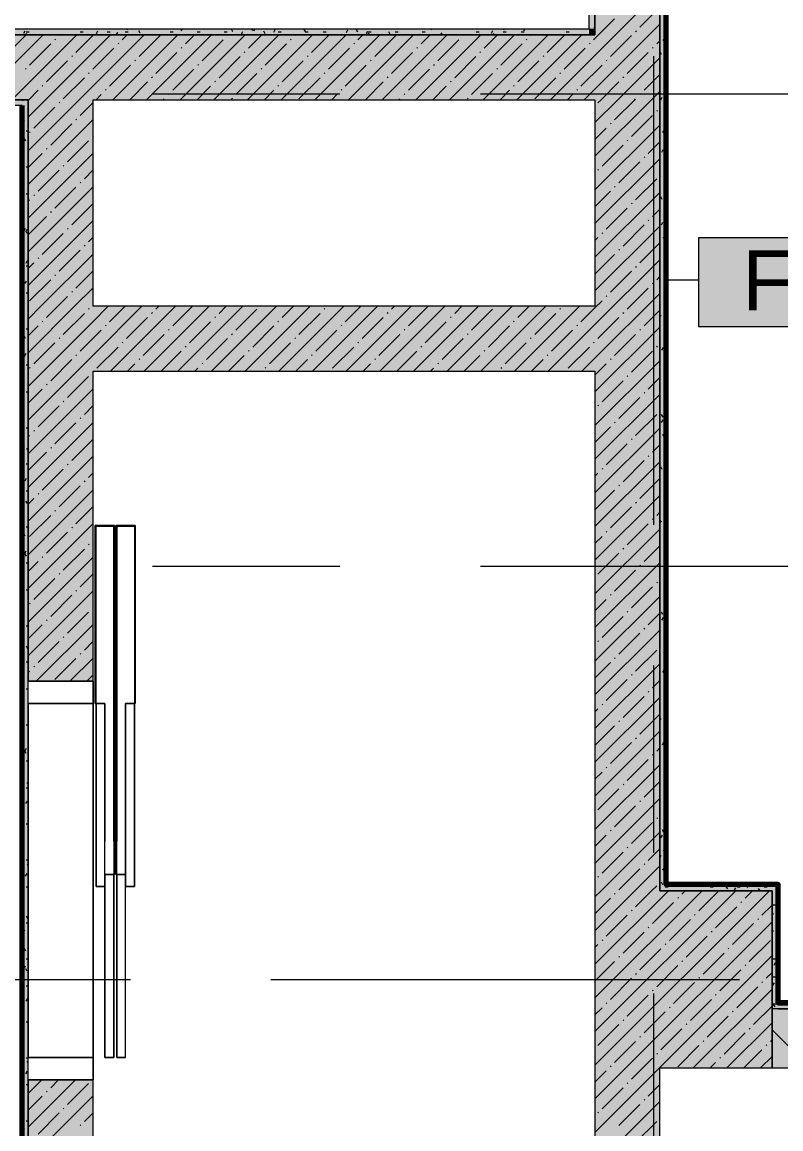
# Model space of a CAD drawing. Header units: millimetres. Extents: x -3817 to 677485, y -22715 to 103890.
# Drawn here: x 367503 to 370073, y 13413 to 17162 of the extents above; entities that cross this region are included whole.
import ezdxf

# ---------------------------------------------------------------- set-up
doc = ezdxf.new("R2010")
doc.units = ezdxf.units.MM
doc.layers.add('PDF _Геометрия', color=7, linetype='Continuous', true_color=0x1d1d1d)
doc.layers.add('PDF _Сплошная заливка', color=7, linetype='Continuous', true_color=0xffffff)
doc.layers.add('PDF _Текст', color=7, linetype='Continuous')
doc.styles.add('PDF GOST-Common', font='arial.ttf')

msp = doc.modelspace()

# ---------------------------------------------------------------- hatches: boundary and pattern name
at = {"layer": 'PDF _Сплошная заливка', "transparency": 33554559}
for points in [[(369442.9, 17119), (369662.9, 17119), (369662.9, 18619), (369442.9, 18619), (369442.9, 18124.3)], [(369662.9, 14219), (369682.9, 14219), (369682.9, 18599), (369662.9, 18599), (369662.9, 14386.7)], [(368510.6, 17119), (369422.9, 17119), (369421.1, 17139), (366062.9, 17139), (366062.9, 17119), (367742.9, 17119)], [(369442.9, 16899), (369662.9, 16899), (369662.9, 17119), (366042.9, 17119), (366042.9, 16899), (368510.6, 16899)], [(370062.9, 14219), (370062.9, 14239), (369682.9, 14239), (369682.9, 14219), (370042.9, 14219)]]:
    msp.add_hatch(color=256, dxfattribs=at).paths.add_polyline_path(points)
h = msp.add_hatch(color=256, dxfattribs=at)
h.paths.add_polyline_path([(369442.9, 12149), (369662.9, 12149), (369662.9, 13619), (369442.9, 13619), (369442.9, 12349)], flags=0)
h.paths.add_polyline_path([(369662.9, 14219), (369662.9, 16899), (369442.9, 16899), (369442.9, 14219)], flags=0)
h = msp.add_hatch(color=256, dxfattribs=at)
h.paths.add_polyline_path([(367522.9, 12369), (367742.9, 12369), (367742.9, 13579), (367522.9, 13579), (367522.9, 12389)], flags=0)
h.paths.add_polyline_path([(367522.9, 14929), (367742.9, 14929), (367742.9, 16199), (367522.9, 16199)], flags=0)
h = msp.add_hatch(color=256, dxfattribs=at)
h.paths.add_polyline_path([(374102.9, 13819), (375442.9, 13819), (375442.9, 13839), (374102.9, 13839)], flags=0)
h.paths.add_polyline_path([(371511.3, 13819), (372462.9, 13819), (372462.9, 13839), (370062.9, 13839), (370062.9, 13819)], flags=0)
h = msp.add_hatch(color=256, dxfattribs=at)
h.paths.add_polyline_path([(375442.9, 13619), (375442.9, 13819), (374102.9, 13819), (374102.9, 13619), (374743.6, 13619)], flags=0)
h.paths.add_polyline_path([(378992.9, 13619), (378992.9, 13819), (376042.9, 13819), (376042.9, 13619), (377512.8, 13619)], flags=0)
h.paths.add_polyline_path([(371511.3, 13619), (372462.9, 13619), (372462.9, 13819), (370042.9, 13819), (370042.9, 13619)], flags=0)

# ---------------------------------------------------------------- linework, layer by layer
at = {"layer": 'PDF _Геометрия', "color": 9, "lineweight": 9, "true_color": 0xc0c0c0}
for points in [[(366042.9, 17119), (366042.9, 17139), (366062.9, 17139), (369422.9, 17139), (369422.9, 20739.4), (369422.9, 25299), (368992.9, 25299), (368992.9, 25319), (368992.9, 25299)], [(369442.9, 24619), (369442.9, 19219), (369662.9, 19219), (369682.9, 19219), (370042.9, 19219), (370042.9, 18619), (369662.9, 18619), (369442.9, 18619), (369442.9, 17119), (369422.9, 17119), (366062.9, 17119), (366042.9, 17119), (366062.9, 17119), (369422.9, 17119), (369442.9, 17119), (369442.9, 17139), (369442.9, 25299)], [(369662.9, 14219), (369662.9, 16899), (369662.9, 17119), (369662.9, 14219), (369682.9, 14219), (370042.9, 14219), (370042.9, 13819), (370042.9, 13619), (371843.6, 13619), (371843.6, 13039), (369662.9, 13039), (369662.9, 13619)], [(367502.9, 16879), (367502.9, 12389)], [(369442.9, 13619), (369442.9, 13279), (367742.9, 13279), (367742.9, 13579), (367522.9, 13579), (367522.9, 12389), (367522.9, 16199), (367522.9, 14929), (367742.9, 14929), (367742.9, 15979), (369442.9, 15979), (369442.9, 14219)], [(370062.9, 14219), (370062.9, 14239)], [(372462.9, 13599), (372462.9, 13619), (372462.9, 13819), (372462.9, 13839), (370062.9, 13839)]]:
    msp.add_lwpolyline(points, dxfattribs=at)
at = {"layer": 'PDF _Геометрия', "color": 231, "lineweight": 70, "true_color": 0xff80c0}
for points in [[(370062.9, 13839), (372462.9, 13839), (372462.9, 13840), (370063.9, 13840), (370063.9, 14240), (370062.9, 14240), (369683.9, 14240), (369683.9, 18598), (370063.9, 18598), (370063.9, 18599), (370063.9, 19240), (370062.9, 19240), (369683.9, 19240), (369683.9, 24599)], [(367502.9, 12389), (367502.9, 16879)], [(370062.9, 14239), (370062.9, 14219)]]:
    msp.add_lwpolyline(points, dxfattribs=at)
at = {"layer": 'PDF _Геометрия', "color": 7, "lineweight": 9}
for points in [[(369662.9, 18599), (369662.9, 17119), (369662.9, 18599), (369662.9, 18619)], [(370062.9, 14239), (369709.9, 14239), (369682.9, 14239), (369682.9, 14240), (369682.9, 14252), (369682.9, 18599)], [(366042.9, 16879), (366042.9, 15519), (366042.9, 16879), (366042.9, 16899), (367522.9, 16899), (366042.9, 16899)], [(369683.4, 16288.9), (369794.3, 16288.9)], [(369442.9, 14219), (369442.9, 13619)], [(369662.9, 13619), (370042.9, 13619), (370042.9, 14219), (369662.9, 14219)], [(370062.9, 13840), (370062.9, 14219)], [(370062.9, 13819), (372462.9, 13819), (370062.9, 13819), (370042.9, 13819)]]:
    msp.add_lwpolyline(points, dxfattribs=at)
at = {"layer": 'PDF _Геометрия', "color": 231, "lineweight": 9, "true_color": 0xff80c0}
for points in [[(369683.9, 18599), (369682.9, 18599), (369682.9, 14252), (369682.9, 14240)], [(367502.9, 16879), (367501.9, 16879), (366062.9, 16879), (366062.9, 16878), (366062.9, 15499)], [(369682.9, 14239), (369709.9, 14239), (370062.9, 14239)], [(370062.9, 14219), (370062.9, 13840), (370062.9, 13839)]]:
    msp.add_lwpolyline(points, dxfattribs=at)
at = {"layer": 'PDF _Геометрия', "lineweight": 9}
for points in [[(369292.6, 16899), (369512.6, 17119), (369662.9, 17269.3)], [(369595.2, 17144.6), (369662.9, 17212.3)], [(369438.3, 17101.8), (369455.5, 17119), (369509.6, 17173.1)], [(369406.6, 16899), (369626.6, 17119), (369662.9, 17155.3)], [(367353.7, 16899), (367573.7, 17119)], [(367467.8, 16899), (367687.8, 17119)], [(367471, 17073.3), (367516.7, 17119)], [(367522.9, 16840.1), (367581.8, 16899), (367801.8, 17119)], [(367522.9, 16726), (367695.9, 16899), (367915.9, 17119)], [(367613.6, 17101.8), (367615.9, 17104.2)], [(367627.8, 17116.1), (367630.8, 17119)], [(367684.8, 17059), (367744.8, 17119)], [(367809.9, 16899), (368029.9, 17119)], [(367841.7, 17101.8), (367858.8, 17119)], [(367898.7, 17044.8), (367970, 17116.1)], [(367924, 16899), (368144, 17119)], [(368038, 16899), (368258, 17119)], [(368055.5, 17087.6), (368086.9, 17119)], [(368112.5, 17030.5), (368183.8, 17101.8)], [(368152.1, 16899), (368372.1, 17119)], [(368198.1, 17116.1), (368200.4, 17118.4)], [(368266.1, 16899), (368486.1, 17119)], [(368269.3, 17073.3), (368315, 17119)], [(368380.2, 16899), (368600.2, 17119)], [(368411.9, 17101.8), (368414.3, 17104.2)], [(368426.2, 17116.1), (368429.1, 17119)], [(368483.2, 17059), (368543.1, 17119)], [(368494.2, 16899), (368714.2, 17119)], [(368608.3, 16899), (368828.3, 17119)], [(368640, 17101.8), (368657.2, 17119)], [(368697, 17044.8), (368768.3, 17116.1)], [(368722.3, 16899), (368942.3, 17119)], [(368836.4, 16899), (369056.4, 17119)], [(368853.8, 17087.6), (368885.3, 17119)], [(368910.9, 17030.5), (368982.1, 17101.8)], [(368950.4, 16899), (369170.4, 17119)], [(368996.4, 17116.1), (368998.8, 17118.4)], [(369064.5, 16899), (369284.5, 17119)], [(369067.7, 17073.3), (369113.4, 17119)], [(369178.5, 16899), (369398.5, 17119)], [(369210.2, 17101.8), (369212.6, 17104.2)], [(369224.5, 17116.1), (369227.4, 17119)], [(369281.5, 17059), (369341.5, 17119)], [(369495.4, 17044.8), (369566.7, 17116.1)], [(369580.9, 17130.3), (369583.3, 17132.7)], [(369652.2, 17087.6), (369662.9, 17098.3)], [(367528, 17016.3), (367599.3, 17087.6)], [(367741.9, 17002), (367813.1, 17073.3)], [(367827.4, 17087.6), (367829.8, 17089.9)], [(367955.7, 16987.8), (368027, 17059)], [(368041.2, 17073.3), (368043.6, 17075.7)], [(368255.1, 17059), (368257.5, 17061.4)], [(368326.4, 17016.3), (368397.6, 17087.6)], [(368540.2, 17002), (368611.5, 17073.3)], [(368625.7, 17087.6), (368628.1, 17089.9)], [(368754.1, 16987.8), (368825.3, 17059)], [(368839.6, 17073.3), (368842, 17075.7)], [(369053.4, 17059), (369055.8, 17061.4)], [(369124.7, 17016.3), (369196, 17087.6)], [(369338.6, 17002), (369409.8, 17073.3)], [(369424.1, 17087.6), (369426.5, 17089.9)], [(369552.4, 16987.8), (369623.7, 17059)], [(369637.9, 17073.3), (369640.3, 17075.7)], [(367585, 16959.2), (367656.3, 17030.5)], [(367670.6, 17044.8), (367673, 17047.2)], [(367884.4, 17030.5), (367886.8, 17032.9)], [(368169.5, 16973.5), (368240.8, 17044.8)], [(368383.4, 16959.2), (368454.7, 17030.5)], [(368468.9, 17044.8), (368471.3, 17047.2)], [(368682.8, 17030.5), (368685.1, 17032.9)], [(368967.9, 16973.5), (369039.2, 17044.8)], [(369181.7, 16959.2), (369253, 17030.5)], [(369267.3, 17044.8), (369269.6, 17047.2)], [(369442.9, 16821.2), (369520.7, 16899), (369662.9, 17041.2)], [(369481.1, 17030.5), (369483.5, 17032.9)], [(367513.8, 17002), (367516.1, 17004.4)], [(367727.6, 16987.8), (367730, 16990.1)], [(367798.9, 16945), (367870.2, 17016.3)], [(368012.7, 16930.7), (368084, 17002)], [(368098.3, 17016.3), (368100.6, 17018.6)], [(368226.6, 16916.5), (368297.9, 16987.8)], [(368312.1, 17002), (368314.5, 17004.4)], [(368526, 16987.8), (368528.3, 16990.1)], [(368597.2, 16945), (368668.5, 17016.3)], [(368811.1, 16930.7), (368882.4, 17002)], [(368896.6, 17016.3), (368899, 17018.6)], [(369024.9, 16916.5), (369096.2, 16987.8)], [(369110.5, 17002), (369112.8, 17004.4)], [(369324.3, 16987.8), (369326.7, 16990.1)], [(369395.6, 16945), (369466.9, 17016.3)], [(369609.4, 16930.7), (369662.9, 16984.2)], [(367570.8, 16945), (367573.2, 16947.4)], [(367642.1, 16902.2), (367713.4, 16973.5)], [(367866.9, 16899), (367927.2, 16959.2)], [(367941.4, 16973.5), (367943.8, 16975.9)], [(368155.3, 16959.2), (368157.7, 16961.6)], [(368369.1, 16945), (368371.5, 16947.4)], [(368440.4, 16902.2), (368511.7, 16973.5)], [(368665.3, 16899), (368725.5, 16959.2)], [(368739.8, 16973.5), (368742.2, 16975.9)], [(368953.6, 16959.2), (368956, 16961.6)], [(369167.5, 16945), (369169.8, 16947.4)], [(369238.8, 16902.2), (369310, 16973.5)], [(369452.6, 16888), (369463.6, 16899), (369523.9, 16959.2)], [(369538.1, 16973.5), (369540.5, 16975.9)], [(367522.9, 16897.1), (367524.8, 16899), (367556.5, 16930.7)], [(367752.9, 16899), (367770.4, 16916.5)], [(367784.6, 16930.7), (367787, 16933.1)], [(367998.5, 16916.5), (368000.8, 16918.9)], [(368095, 16899), (368141, 16945)], [(368323.1, 16899), (368354.9, 16930.7)], [(368551.2, 16899), (368568.7, 16916.5)], [(368583, 16930.7), (368585.3, 16933.1)], [(368796.8, 16916.5), (368799.2, 16918.9)], [(368893.4, 16899), (368939.4, 16945)], [(369121.5, 16899), (369153.2, 16930.7)], [(369349.6, 16899), (369367.1, 16916.5)], [(369381.3, 16930.7), (369383.7, 16933.1)], [(369442.9, 16707.2), (369634.7, 16899), (369662.9, 16927.2)], [(369595.2, 16916.5), (369597.5, 16918.9)], [(367542.3, 16802.4), (367613.6, 16873.7)], [(367627.8, 16888), (367630.2, 16890.3)], [(367699.1, 16845.2), (367742.9, 16889)], [(367981, 16899), (367984.2, 16902.2)], [(368212.3, 16902.2), (368214.7, 16904.6)], [(368779.3, 16899), (368782.6, 16902.2)], [(369010.7, 16902.2), (369013, 16904.6)], [(369509.6, 16830.9), (369577.7, 16899), (369580.9, 16902.2)], [(367684.8, 16830.9), (367687.2, 16833.3)], [(369566.7, 16773.9), (369637.9, 16845.2)], [(369652.2, 16859.5), (369654.6, 16861.8)], [(367522.9, 16612), (367742.9, 16832)], [(367599.3, 16745.4), (367670.6, 16816.7)], [(369442.9, 16593.1), (369662.9, 16813.1)], [(369442.9, 16764.2), (369481.1, 16802.4)], [(369495.4, 16816.7), (369497.7, 16819.1)], [(367528, 16788.2), (367530.4, 16790.5)], [(367656.3, 16688.4), (367727.6, 16759.7)], [(367741.9, 16773.9), (367742.9, 16774.9)], [(369552.4, 16759.7), (369554.8, 16762)], [(367585, 16731.2), (367587.4, 16733.5)], [(369466.9, 16674.1), (369538.1, 16745.4)], [(369623.7, 16716.9), (369662.9, 16756.1)], [(367522.9, 16497.9), (367742.9, 16717.9)], [(367522.9, 16669), (367570.8, 16716.9)], [(369442.9, 16479.1), (369662.9, 16699.1)], [(369523.9, 16617.1), (369595.2, 16688.4)], [(369609.4, 16702.6), (369611.8, 16705)], [(367556.5, 16588.6), (367627.8, 16659.9)], [(367642.1, 16674.1), (367644.4, 16676.5)], [(367713.4, 16631.4), (367742.9, 16660.9)], [(369452.6, 16659.9), (369455, 16662.2)], [(367699.1, 16617.1), (367701.5, 16619.5)], [(369580.9, 16560.1), (369652.2, 16631.4)], [(367522.9, 16383.9), (367742.9, 16603.9)], [(367542.3, 16574.3), (367544.6, 16576.7)], [(367613.6, 16531.6), (367684.8, 16602.8)], [(369442.9, 16536.1), (369495.4, 16588.6)], [(369442.9, 16365), (369662.9, 16585)], [(369509.6, 16602.8), (369512, 16605.2)], [(367522.9, 16554.9), (367528, 16560.1)], [(367670.6, 16474.5), (367741.9, 16545.8)], [(369566.7, 16545.8), (369569, 16548.2)], [(367522.9, 16440.9), (367585, 16503.1)], [(367599.3, 16517.3), (367601.7, 16519.7)], [(369481.1, 16460.3), (369552.4, 16531.6)], [(369637.9, 16503.1), (369662.9, 16528)], [(367522.9, 16269.8), (367742.9, 16489.8)], [(367656.3, 16460.3), (367658.7, 16462.7)], [(369442.9, 16251), (369662.9, 16471)], [(369538.1, 16403.3), (369609.4, 16474.5)], [(369623.7, 16488.8), (369626, 16491.2)], [(367570.8, 16374.7), (367642.1, 16446)], [(367727.6, 16417.5), (367742.9, 16432.8)], [(369442.9, 16422.1), (369452.6, 16431.8)], [(369466.9, 16446), (369469.2, 16448.4)], [(367627.8, 16317.7), (367699.1, 16389)], [(367713.4, 16403.3), (367715.7, 16405.6)], [(369523.9, 16389), (369526.3, 16391.4)], [(369595.2, 16346.2), (369662.9, 16414)], [(367522.9, 16155.8), (367566.1, 16199), (367742.9, 16375.8)], [(367522.9, 16326.8), (367542.3, 16346.2)], [(367556.5, 16360.5), (367558.9, 16362.9)], [(369285, 15979), (369442.9, 16136.9), (369662.9, 16356.9)], [(369442.9, 16308), (369509.6, 16374.7)], [(367684.8, 16260.7), (367742.9, 16318.7)], [(369495.4, 16246.4), (369566.7, 16317.7)], [(369580.9, 16332), (369583.3, 16334.3)], [(367528, 16217.9), (367599.3, 16289.2)], [(367613.6, 16303.5), (367615.9, 16305.8)], [(369637.9, 16275), (369640.3, 16277.3)], [(369652.2, 16289.2), (369662.9, 16299.9)], [(367522.9, 16041.7), (367680.2, 16199), (367742.9, 16261.7)], [(367670.6, 16246.4), (367673, 16248.8)], [(369399, 15979), (369442.9, 16022.9), (369662.9, 16242.9)], [(369481.1, 16232.2), (369483.5, 16234.6)], [(369552.4, 16189.4), (369623.7, 16260.7)], [(367522.9, 15927.7), (367742.9, 16147.7), (367794.2, 16199)], [(367522.9, 15813.6), (367742.9, 16033.6), (367908.3, 16199)], [(367585, 16160.9), (367623.1, 16199), (367656.3, 16232.2)], [(367741.9, 16203.7), (367742.9, 16204.7)], [(367798.9, 16146.6), (367851.2, 16199)], [(367802.3, 15979), (368022.3, 16199)], [(367916.4, 15979), (368136.4, 16199)], [(367955.7, 16189.4), (367965.3, 16199)], [(368012.7, 16132.4), (368079.3, 16199)], [(368030.4, 15979), (368250.4, 16199)], [(368144.5, 15979), (368364.5, 16199)], [(368169.5, 16175.2), (368193.4, 16199)], [(368258.5, 15979), (368478.5, 16199)], [(368372.6, 15979), (368592.6, 16199)], [(368383.4, 16160.9), (368421.5, 16199)], [(368486.6, 15979), (368706.6, 16199)], [(368597.2, 16146.6), (368649.6, 16199)], [(368600.7, 15979), (368820.7, 16199)], [(368714.7, 15979), (368934.7, 16199)], [(368754.1, 16189.4), (368763.6, 16199)], [(368811.1, 16132.4), (368877.7, 16199)], [(368828.8, 15979), (369048.8, 16199)], [(368942.8, 15979), (369162.8, 16199)], [(368967.9, 16175.2), (368991.7, 16199)], [(369056.9, 15979), (369276.9, 16199)], [(369170.9, 15979), (369390.9, 16199)], [(369181.7, 16160.9), (369219.8, 16199)], [(369395.6, 16146.6), (369442.9, 16194), (369466.9, 16217.9)], [(367642.1, 16103.9), (367713.4, 16175.2)], [(367727.6, 16189.4), (367730, 16191.8)], [(367855.9, 16089.6), (367927.2, 16160.9)], [(367941.4, 16175.2), (367943.8, 16177.5)], [(368155.3, 16160.9), (368157.7, 16163.3)], [(368226.6, 16118.1), (368297.9, 16189.4)], [(368440.4, 16103.9), (368511.7, 16175.2)], [(368526, 16189.4), (368528.3, 16191.8)], [(368654.3, 16089.6), (368725.5, 16160.9)], [(368739.8, 16175.2), (368742.2, 16177.5)], [(368953.6, 16160.9), (368956, 16163.3)], [(369024.9, 16118.1), (369096.2, 16189.4)], [(369238.8, 16103.9), (369310, 16175.2)], [(369324.3, 16189.4), (369326.7, 16191.8)], [(369452.6, 16089.6), (369523.9, 16160.9)], [(369538.1, 16175.2), (369540.5, 16177.5)], [(369609.4, 16132.4), (369662.9, 16185.9)], [(367522.9, 16098.7), (367556.5, 16132.4)], [(367570.8, 16146.6), (367573.2, 16149)], [(367784.6, 16132.4), (367787, 16134.8)], [(368069.8, 16075.4), (368141, 16146.6)], [(368283.6, 16061.1), (368354.9, 16132.4)], [(368369.1, 16146.6), (368371.5, 16149)], [(368583, 16132.4), (368585.3, 16134.8)], [(368868.1, 16075.4), (368939.4, 16146.6)], [(369081.9, 16061.1), (369153.2, 16132.4)], [(369167.5, 16146.6), (369169.8, 16149)], [(369381.3, 16132.4), (369383.7, 16134.8)], [(369442.9, 15908.8), (369662.9, 16128.8)], [(367627.8, 16089.6), (367630.2, 16092)], [(367699.1, 16046.9), (367742.9, 16090.7), (367770.4, 16118.1)], [(367912.9, 16032.6), (367984.2, 16103.9)], [(367998.5, 16118.1), (368000.8, 16120.5)], [(368126.8, 16018.3), (368198.1, 16089.6)], [(368212.3, 16103.9), (368214.7, 16106.3)], [(368426.2, 16089.6), (368428.5, 16092)], [(368497.4, 16046.9), (368568.7, 16118.1)], [(368711.3, 16032.6), (368782.6, 16103.9)], [(368796.8, 16118.1), (368799.2, 16120.5)], [(368925.1, 16018.3), (368996.4, 16089.6)], [(369010.7, 16103.9), (369013, 16106.3)], [(369224.5, 16089.6), (369226.9, 16092)], [(369295.8, 16046.9), (369367.1, 16118.1)], [(369509.6, 16032.6), (369580.9, 16103.9)], [(369595.2, 16118.1), (369597.5, 16120.5)], [(367542.3, 16004.1), (367613.6, 16075.4)], [(367756.1, 15989.8), (367827.4, 16061.1)], [(367841.7, 16075.4), (367844, 16077.7)], [(367973.4, 15979), (368041.2, 16046.9)], [(368055.5, 16061.1), (368057.9, 16063.5)], [(368269.3, 16046.9), (368271.7, 16049.2)], [(368340.6, 16004.1), (368411.9, 16075.4)], [(368554.5, 15989.8), (368625.7, 16061.1)], [(368640, 16075.4), (368642.4, 16077.7)], [(368771.7, 15979), (368839.6, 16046.9)], [(368853.8, 16061.1), (368856.2, 16063.5)], [(369067.7, 16046.9), (369070.1, 16049.2)], [(369139, 16004.1), (369210.2, 16075.4)], [(369352.8, 15989.8), (369424.1, 16061.1)], [(369438.3, 16075.4), (369440.7, 16077.7)], [(369566.7, 15975.6), (369637.9, 16046.9)], [(369652.2, 16061.1), (369654.6, 16063.5)], [(367599.3, 15947.1), (367670.6, 16018.3)], [(367684.8, 16032.6), (367687.2, 16035)], [(367898.7, 16018.3), (367901.1, 16020.7)], [(368201.5, 15979), (368255.1, 16032.6)], [(368429.6, 15979), (368468.9, 16018.3)], [(368483.2, 16032.6), (368485.6, 16035)], [(368697, 16018.3), (368699.4, 16020.7)], [(368999.8, 15979), (369053.4, 16032.6)], [(369227.9, 15979), (369267.3, 16018.3)], [(369281.5, 16032.6), (369283.9, 16035)], [(369442.9, 15794.8), (369662.9, 16014.8)], [(369495.4, 16018.3), (369497.7, 16020.7)], [(367528, 15989.8), (367530.4, 15992.2)], [(367741.9, 15975.6), (367742.9, 15976.6)], [(367859.3, 15979), (367884.4, 16004.1)], [(368087.4, 15979), (368098.3, 15989.8)], [(368112.5, 16004.1), (368114.9, 16006.5)], [(368326.4, 15989.8), (368328.7, 15992.2)], [(368657.7, 15979), (368682.8, 16004.1)], [(368885.8, 15979), (368896.6, 15989.8)], [(368910.9, 16004.1), (368913.2, 16006.5)], [(369124.7, 15989.8), (369127.1, 15992.2)], [(369442.9, 15965.9), (369481.1, 16004.1)], [(367585, 15932.8), (367587.4, 15935.2)], [(367656.3, 15890), (367727.6, 15961.3)], [(369466.9, 15875.8), (369538.1, 15947.1)], [(369552.4, 15961.3), (369554.8, 15963.7)], [(369623.7, 15918.5), (369662.9, 15957.8)], [(367522.9, 15699.6), (367742.9, 15919.6)], [(367522.9, 15870.7), (367570.8, 15918.5)], [(369442.9, 15680.7), (369662.9, 15900.7)], [(369609.4, 15904.3), (369611.8, 15906.7)], [(367556.5, 15790.2), (367627.8, 15861.5)], [(367642.1, 15875.8), (367644.4, 15878.2)], [(367713.4, 15833), (367742.9, 15862.6)], [(369452.6, 15861.5), (369455, 15863.9)], [(369523.9, 15818.8), (369595.2, 15890)], [(367699.1, 15818.8), (367701.5, 15821.1)], [(369580.9, 15761.7), (369652.2, 15833)], [(367522.9, 15585.5), (367742.9, 15805.5)], [(367613.6, 15733.2), (367684.8, 15804.5)], [(369442.9, 15737.8), (369495.4, 15790.2)], [(369442.9, 15566.7), (369662.9, 15786.7)], [(369509.6, 15804.5), (369512, 15806.9)], [(367522.9, 15756.6), (367528, 15761.7)], [(367542.3, 15776), (367544.6, 15778.4)], [(367670.6, 15676.2), (367741.9, 15747.5)], [(369566.7, 15747.5), (369569, 15749.8)], [(367599.3, 15719), (367601.7, 15721.3)], [(369481.1, 15661.9), (369552.4, 15733.2)], [(369637.9, 15704.7), (369662.9, 15729.7)], [(367522.9, 15642.6), (367585, 15704.7)], [(367522.9, 15471.5), (367742.9, 15691.5)], [(369442.9, 15452.6), (369662.9, 15672.6)], [(369538.1, 15604.9), (369609.4, 15676.2)], [(369623.7, 15690.5), (369626, 15692.8)], [(367570.8, 15576.4), (367642.1, 15647.7)], [(367656.3, 15661.9), (367658.7, 15664.3)], [(367727.6, 15619.2), (367742.9, 15634.5)], [(369442.9, 15623.7), (369452.6, 15633.4)], [(369466.9, 15647.7), (369469.2, 15650.1)], [(367713.4, 15604.9), (367715.7, 15607.3)], [(369595.2, 15547.9), (369662.9, 15615.6)], [(367522.9, 15357.4), (367742.9, 15577.4)], [(367556.5, 15562.1), (367558.9, 15564.5)], [(367627.8, 15519.4), (367699.1, 15590.7)], [(369442.9, 15509.7), (369509.6, 15576.4)], [(369442.9, 15338.6), (369662.9, 15558.6)], [(369523.9, 15590.7), (369526.3, 15593)], [(367522.9, 15528.5), (367542.3, 15547.9)], [(369580.9, 15533.6), (369583.3, 15536)], [(367528, 15419.6), (367599.3, 15490.9)], [(367613.6, 15505.1), (367615.9, 15507.5)], [(367684.8, 15462.4), (367742.9, 15520.4)], [(369495.4, 15448.1), (369566.7, 15519.4)], [(369652.2, 15490.9), (369662.9, 15501.6)], [(367522.9, 15243.4), (367742.9, 15463.4)], [(367670.6, 15448.1), (367673, 15450.5)], [(369552.4, 15391.1), (369623.7, 15462.4)], [(369637.9, 15476.6), (369640.3, 15479)], [(367585, 15362.6), (367656.3, 15433.8)], [(369442.9, 15224.5), (369662.9, 15444.5)], [(369442.9, 15395.6), (369466.9, 15419.6)], [(369481.1, 15433.8), (369483.5, 15436.2)], [(367642.1, 15305.5), (367713.4, 15376.8)], [(367727.6, 15391.1), (367730, 15393.4)], [(367741.9, 15405.3), (367742.9, 15406.4)], [(369538.1, 15376.8), (369540.5, 15379.2)], [(369609.4, 15334), (369662.9, 15387.5)], [(367522.9, 15129.3), (367742.9, 15349.3)], [(367522.9, 15300.4), (367556.5, 15334)], [(367570.8, 15348.3), (367573.2, 15350.7)], [(369452.6, 15291.3), (369523.9, 15362.6)], [(369442.9, 15110.5), (369662.9, 15330.5)], [(369509.6, 15234.3), (369580.9, 15305.5)], [(369595.2, 15319.8), (369597.5, 15322.2)], [(367542.3, 15205.7), (367613.6, 15277)], [(367627.8, 15291.3), (367630.2, 15293.6)], [(367699.1, 15248.5), (367742.9, 15292.3)], [(369652.2, 15262.8), (369654.6, 15265.1)], [(367522.9, 15015.3), (367742.9, 15235.3)], [(367684.8, 15234.3), (367687.2, 15236.6)], [(369495.4, 15220), (369497.7, 15222.4)], [(369566.7, 15177.2), (369637.9, 15248.5)], [(367528, 15191.5), (367530.4, 15193.9)], [(367599.3, 15148.7), (367670.6, 15220)], [(369442.9, 14996.4), (369662.9, 15216.4)], [(369442.9, 15167.5), (369481.1, 15205.7)], [(367656.3, 15091.7), (367727.6, 15163)], [(367741.9, 15177.2), (367742.9, 15178.3)], [(369466.9, 15077.4), (369538.1, 15148.7)], [(369552.4, 15163), (369554.8, 15165.3)], [(369623.7, 15120.2), (369662.9, 15159.4)], [(367522.9, 15072.3), (367570.8, 15120.2)], [(367550.7, 14929), (367742.9, 15121.2)], [(367585, 15134.5), (367587.4, 15136.8)], [(367642.1, 15077.4), (367644.4, 15079.8)], [(369442.9, 14882.4), (369662.9, 15102.4)], [(369523.9, 15020.4), (369595.2, 15091.7)], [(369609.4, 15105.9), (369611.8, 15108.3)], [(367556.5, 14991.9), (367627.8, 15063.2)], [(367713.4, 15034.7), (367742.9, 15064.2)], [(369452.6, 15063.2), (369455, 15065.6)], [(369580.9, 14963.4), (369652.2, 15034.7)], [(367613.6, 14934.9), (367684.8, 15006.2)], [(367664.7, 14929), (367742.9, 15007.2)], [(367699.1, 15020.4), (367701.5, 15022.8)], [(369509.6, 15006.2), (369512, 15008.5)], [(367522.9, 14958.3), (367528, 14963.4)], [(367542.3, 14977.6), (367544.6, 14980)], [(369442.9, 14939.4), (369495.4, 14991.9)], [(369442.9, 14768.3), (369662.9, 14988.3)], [(367721.7, 14929), (367741.9, 14949.1)], [(369481.1, 14863.6), (369552.4, 14934.9)], [(369566.7, 14949.1), (369569, 14951.5)], [(369637.9, 14906.4), (369662.9, 14931.3)], [(369623.7, 14892.1), (369626, 14894.5)], [(369442.9, 14654.3), (369662.9, 14874.3)], [(369466.9, 14849.3), (369469.2, 14851.7)], [(369538.1, 14806.6), (369609.4, 14877.8)], [(369442.9, 14825.4), (369452.6, 14835.1)], [(369595.2, 14749.5), (369662.9, 14817.3)], [(369442.9, 14711.3), (369509.6, 14778.1)], [(369523.9, 14792.3), (369526.3, 14794.7)], [(369442.9, 14540.2), (369662.9, 14760.2)], [(369580.9, 14735.3), (369583.3, 14737.7)], [(369495.4, 14649.8), (369566.7, 14721)], [(369652.2, 14692.5), (369662.9, 14703.2)], [(369552.4, 14592.7), (369623.7, 14664)], [(369637.9, 14678.3), (369640.3, 14680.6)], [(369442.9, 14426.2), (369662.9, 14646.2)], [(369442.9, 14597.3), (369466.9, 14621.2)], [(369481.1, 14635.5), (369483.5, 14637.9)], [(369609.4, 14535.7), (369662.9, 14589.2)], [(369452.6, 14492.9), (369523.9, 14564.2)], [(369538.1, 14578.5), (369540.5, 14580.8)], [(369442.9, 14312.1), (369662.9, 14532.1)], [(369595.2, 14521.4), (369597.5, 14523.8)], [(369509.6, 14435.9), (369580.9, 14507.2)], [(369566.7, 14378.9), (369637.9, 14450.2)], [(369652.2, 14464.4), (369654.6, 14466.8)], [(369442.9, 14198.1), (369463.8, 14219), (369662.9, 14418.1)], [(369442.9, 14369.2), (369481.1, 14407.4)], [(369495.4, 14421.7), (369497.7, 14424)], [(369552.4, 14364.6), (369554.8, 14367)], [(369623.7, 14321.9), (369662.9, 14361.1)], [(369466.9, 14279.1), (369538.1, 14350.4)], [(369442.9, 14084), (369577.8, 14219), (369662.9, 14304)], [(369523.9, 14222.1), (369595.2, 14293.3)], [(369609.4, 14307.6), (369611.8, 14310)], [(369452.6, 14264.8), (369455, 14267.2)], [(369442.9, 13970), (369691.9, 14219)], [(369442.9, 13856), (369805.9, 14219)], [(369442.9, 13741.9), (369920, 14219)], [(369442.9, 13627.9), (370034, 14219)], [(369509.6, 14207.8), (369512, 14210.2)], [(369580.9, 14165), (369634.9, 14219), (369652.2, 14236.3)], [(369737.7, 14207.8), (369748.9, 14219)], [(369794.7, 14150.8), (369863, 14219)], [(369951.6, 14193.6), (369977, 14219)], [(369442.9, 14141.1), (369495.4, 14193.6)], [(369637.9, 14108), (369709.2, 14179.3)], [(369723.5, 14193.6), (369725.8, 14195.9)], [(369937.3, 14179.3), (369939.7, 14181.7)], [(369481.1, 14065.2), (369552.4, 14136.5)], [(369566.7, 14150.8), (369569, 14153.2)], [(369780.5, 14136.5), (369782.9, 14138.9)], [(369851.8, 14093.8), (369923.1, 14165)], [(370008.6, 14136.5), (370042.9, 14170.8)], [(369442.9, 13513.8), (369548.1, 13619), (370042.9, 14113.8)], [(369695, 14051), (369766.2, 14122.3)], [(369908.8, 14036.7), (369980.1, 14108)], [(369994.3, 14122.3), (369996.7, 14124.6)], [(369538.1, 14008.2), (369609.4, 14079.5)], [(369623.7, 14093.8), (369626, 14096.1)], [(369752, 13994), (369823.3, 14065.2)], [(369837.5, 14079.5), (369839.9, 14081.9)], [(369442.9, 14027), (369452.6, 14036.7)], [(369466.9, 14051), (369469.2, 14053.4)], [(369595.2, 13951.2), (369666.4, 14022.5)], [(369680.7, 14036.7), (369683.1, 14039.1)], [(369894.5, 14022.5), (369896.9, 14024.9)], [(369965.8, 13979.7), (370037.1, 14051)], [(369442.9, 13399.8), (369662.1, 13619), (370042.9, 13999.8)], [(369523.9, 13994), (369526.3, 13996.3)], [(369809, 13936.9), (369880.3, 14008.2)], [(369442.9, 13913), (369509.6, 13979.7)], [(369652.2, 13894.2), (369723.5, 13965.5)], [(369737.7, 13979.7), (369740.1, 13982.1)], [(369866, 13879.9), (369937.3, 13951.2)], [(369951.6, 13965.5), (369953.9, 13967.8)], [(369495.4, 13851.4), (369566.7, 13922.7)], [(369580.9, 13936.9), (369583.3, 13939.3)], [(369794.7, 13922.7), (369797.1, 13925.1)], [(370008.6, 13908.4), (370011, 13910.8)], [(370022.8, 13922.7), (370042.9, 13942.7)], [(369637.9, 13879.9), (369640.3, 13882.3)], [(369709.2, 13837.2), (369780.5, 13908.4)], [(369776.2, 13619), (370042.9, 13885.7)], [(369923.1, 13822.9), (369994.3, 13894.2)], [(369481.1, 13837.2), (369483.5, 13839.5)], [(369552.4, 13794.4), (369623.7, 13865.7)], [(369766.2, 13780.1), (369837.5, 13851.4)], [(369851.8, 13865.7), (369854.1, 13868)], [(369442.9, 13798.9), (369466.9, 13822.9)], [(369609.4, 13737.4), (369680.7, 13808.6)], [(369695, 13822.9), (369697.3, 13825.3)], [(369908.8, 13808.6), (369911.2, 13811)], [(369980.1, 13765.9), (370042.9, 13828.7)], [(369452.6, 13694.6), (369523.9, 13765.9)], [(369538.1, 13780.1), (369540.5, 13782.5)], [(369752, 13765.9), (369754.4, 13768.2)], [(369823.3, 13723.1), (369894.5, 13794.4)], [(369890.2, 13619), (370042.9, 13771.7)], [(369595.2, 13723.1), (369597.5, 13725.5)], [(369666.4, 13680.3), (369737.7, 13751.6)], [(369880.3, 13666.1), (369951.6, 13737.4)], [(369965.8, 13751.6), (369968.2, 13754)], [(370171.5, 13619), (370042.9, 13747.6)], [(369509.6, 13637.6), (369580.9, 13708.8)], [(369723.5, 13623.3), (369794.7, 13694.6)], [(369809, 13708.8), (369811.4, 13711.2)], [(370022.8, 13694.6), (370025.2, 13697)], [(370037.1, 13708.8), (370042.9, 13714.6)], [(369566.7, 13580.5), (369605.1, 13619), (369637.9, 13651.8)], [(369652.2, 13666.1), (369654.6, 13668.4)], [(369866, 13651.8), (369868.4, 13654.2)], [(369947.3, 13619), (370008.6, 13680.3)], [(370004.3, 13619), (370042.9, 13657.6)], [(369442.9, 13570.8), (369481.1, 13609.1)], [(369495.4, 13623.3), (369497.7, 13625.7)], [(369833.2, 13619), (369851.8, 13637.6)], [(367522.9, 13532.6), (367569.3, 13579)], [(367522.9, 13418.6), (367683.3, 13579)], [(367599.3, 13552), (367626.3, 13579)], [(367585, 13537.8), (367587.4, 13540.1)], [(367656.3, 13495), (367727.6, 13566.3)], [(369466.9, 13480.7), (369538.1, 13552)], [(369552.4, 13566.3), (369554.8, 13568.7)], [(369623.7, 13523.5), (369662.9, 13562.7)], [(367522.9, 13304.5), (367742.9, 13524.5)], [(367522.9, 13475.6), (367570.8, 13523.5)], [(369442.9, 13285.7), (369662.9, 13505.7)], [(369609.4, 13509.3), (369611.8, 13511.6)], [(367556.5, 13395.2), (367627.8, 13466.5)], [(367642.1, 13480.7), (367644.4, 13483.1)], [(367713.4, 13438), (367742.9, 13467.5)], [(369452.6, 13466.5), (369455, 13468.9)], [(369523.9, 13423.7), (369595.2, 13495)], [(367699.1, 13423.7), (367701.5, 13426.1)], [(369580.9, 13366.7), (369652.2, 13438)]]:
    msp.add_lwpolyline(points, dxfattribs=at)
at = {"layer": 'PDF _Геометрия', "color": 253, "lineweight": 9, "true_color": 0x9b9b9b}
for points in [[(367861, 17135.1), (367858.7, 17139)], [(368044.4, 17139), (368040.3, 17131.9)], [(368216.4, 17129.1), (368211.3, 17137.8)], [(368284.4, 17133.2), (368281.1, 17139)], [(368290.8, 17139), (368286.1, 17130.8)], [(368359.1, 17135.4), (368354.1, 17126.7)], [(368462.1, 17130.2), (368457.1, 17138.9)], [(368604.9, 17134.3), (368599.8, 17125.6)], [(368639.8, 17127.2), (368634.8, 17135.9)], [(368889.1, 17139), (368887.2, 17135.7)], [(369021.6, 17136.5), (369020.2, 17139)], [(369135.5, 17139), (369132.9, 17134.6)], [(369205.9, 17139), (369201, 17130.5)], [(369442.9, 17138.3), (369442.5, 17139), (369440, 17143.3)], [(367512.2, 17131.6), (367507.2, 17122.9)], [(367518.3, 17119), (367515.8, 17123.4)], [(367516.5, 17128.5), (367526.6, 17128.5)], [(367699.4, 17128.5), (367709.4, 17128.5)], [(367758, 17130.5), (367753, 17121.8)], [(367790.8, 17128.5), (367800.9, 17128.5)], [(367826, 17126.4), (367821.7, 17119)], [(367851.8, 17128.5), (367861.8, 17128.5)], [(367902.6, 17124), (367897.6, 17132.7)], [(368004.2, 17128.5), (368014.2, 17128.5)], [(368095.6, 17128.5), (368105.7, 17128.5)], [(368187, 17128.5), (368197.1, 17128.5)], [(368249.4, 17128.3), (368244.4, 17119.6)], [(368326, 17122.1), (368321, 17130.8)], [(368363, 17119), (368362.6, 17119.6)], [(368369.9, 17128.5), (368380, 17128.5)], [(368461.4, 17128.5), (368471.4, 17128.5)], [(368522.3, 17128.5), (368532.4, 17128.5)], [(368672.9, 17130.2), (368667.9, 17121.5)], [(368674.7, 17128.5), (368684.8, 17128.5)], [(368679.8, 17119), (368676.4, 17124.8)], [(368749.5, 17120.2), (368744.4, 17128.9)], [(368766.2, 17128.5), (368776.2, 17128.5)], [(368857.6, 17128.5), (368867.7, 17128.5)], [(368926.1, 17119), (368922.1, 17125.9)], [(369040.5, 17128.5), (369050.5, 17128.5)], [(369054.7, 17121), (369053.6, 17119)], [(369096.3, 17132.1), (369091.3, 17123.4)], [(369102.1, 17119), (369099.8, 17122.9)], [(369131.9, 17128.5), (369142, 17128.5)], [(369192.9, 17128.5), (369202.9, 17128.5)], [(369300.4, 17119.9), (369299.9, 17119)], [(369345.3, 17128.5), (369355.3, 17128.5)], [(369436.7, 17128.5), (369442.9, 17128.5)], [(369679.6, 17094.1), (369674.6, 17102.8)], [(369682.2, 17110.6), (369677.2, 17101.9)], [(369680.6, 17098), (369682.9, 17098)], [(369668.5, 17052.4), (369663.4, 17061.1)], [(369680.6, 16915.2), (369682.9, 16915.2)], [(367506.7, 16895.4), (367504.5, 16899)], [(369665.5, 16874.7), (369662.9, 16879.2)], [(369670, 16906.5), (369664.9, 16897.8)], [(367510.7, 16827.3), (367505.7, 16836)], [(369680.6, 16854.2), (369682.9, 16854.2)], [(369677, 16796.9), (369672, 16788.1)], [(367514.8, 16759.3), (367509.8, 16768)], [(367516.5, 16793.2), (367522.9, 16793.2)], [(369682.9, 16783.6), (369679.8, 16789)], [(369680.6, 16762.8), (369682.9, 16762.8)], [(367503, 16749.8), (367502.9, 16749.7)], [(369673, 16728.8), (369667.9, 16720.1)], [(367503.7, 16717.7), (367502.9, 16719)], [(369682.9, 16685.1), (369679.1, 16678.5)], [(367516.5, 16671.3), (367522.9, 16671.3)], [(367522.9, 16662.4), (367520.3, 16657.8)], [(367516.5, 16579.9), (367522.9, 16579.9)], [(369680.6, 16579.9), (369682.9, 16579.9)], [(369670.7, 16561), (369665.6, 16569.7)], [(369680.6, 16518.9), (369682.9, 16518.9)], [(367513, 16462.4), (367508, 16453.7)], [(369671.9, 16483.1), (369666.8, 16474.4)], [(367520, 16445.5), (367515, 16454.2)], [(367516.5, 16458), (367522.9, 16458)], [(369678.8, 16424.9), (369673.8, 16433.6)], [(369682.9, 16441.2), (369678, 16432.7)], [(369680.6, 16427.5), (369682.9, 16427.5)], [(367520.1, 16352.8), (367515.1, 16344.1)], [(367516.5, 16336), (367522.9, 16336)], [(367516, 16284.7), (367511, 16276)], [(367516.5, 16244.6), (367522.9, 16244.6)], [(367522.9, 16235.7), (367522.2, 16234.4)], [(369680.6, 16244.6), (369682.9, 16244.6)], [(367505.9, 16226.2), (367502.9, 16231.3)], [(369664.7, 16205.5), (369662.9, 16208.6)], [(369666.7, 16169.3), (369662.9, 16162.7)], [(369680.6, 16183.6), (369682.9, 16183.6)], [(367516.5, 16122.7), (367522.9, 16122.7)], [(367514, 16090.1), (367509, 16098.8)], [(369680.6, 16092.2), (369682.9, 16092.2)], [(369673.8, 16059.6), (369668.7, 16050.9)], [(367514.9, 16039), (367509.9, 16030.3)], [(367516.5, 16000.8), (367522.9, 16000.8)], [(367522.9, 15991.8), (367521.1, 15988.7)], [(367516.5, 15909.3), (367522.9, 15909.3)], [(369680.6, 15909.3), (369682.9, 15909.3)], [(369682.9, 15869.2), (369680.1, 15874.1)], [(369673.9, 15823.7), (369668.9, 15832.5)], [(369680.6, 15848.4), (369682.9, 15848.4)], [(367516.5, 15787.4), (367522.9, 15787.4)], [(369672.7, 15813.9), (369667.6, 15805.2)], [(369678, 15755.7), (369673, 15764.4)], [(369682.9, 15770.7), (369678.8, 15763.6)], [(369680.6, 15756.9), (369682.9, 15756.9)], [(367509.8, 15725.2), (367504.7, 15716.5)], [(367522.9, 15709), (367518.3, 15717)], [(369682.1, 15687.7), (369677.1, 15696.4)], [(367505.7, 15657.2), (367502.9, 15652.4)], [(367516.5, 15665.5), (367522.9, 15665.5)], [(367522.9, 15648), (367522.3, 15649)], [(369670.9, 15646), (369665.9, 15654.8)], [(367516.8, 15615.6), (367511.8, 15606.9)], [(367516.5, 15574), (367522.9, 15574)], [(369680.6, 15574), (369682.9, 15574)], [(369682.9, 15587.8), (369681.8, 15585.9)], [(367520.3, 15530.6), (367515.3, 15539.3)], [(369663.9, 15536.4), (369662.9, 15538.1)], [(367509.1, 15489), (367504.1, 15497.7)], [(369680.6, 15513.1), (369682.9, 15513.1)], [(367516.5, 15452.1), (367522.9, 15452.1)], [(369668, 15468.3), (369662.9, 15477.1)], [(367504.6, 15411.5), (367502.9, 15408.5)], [(367513.2, 15420.9), (367508.2, 15429.7)], [(369663.4, 15432.1), (369662.9, 15431.2)], [(369680.6, 15421.6), (369682.9, 15421.6)], [(369682.9, 15381.5), (369682.3, 15382.6)], [(367515.7, 15369.8), (367510.7, 15361.1)], [(367517.3, 15352.9), (367512.3, 15361.6)], [(369682.9, 15343.9), (369680.7, 15340.1)], [(367506.1, 15311.3), (367502.9, 15316.9)], [(367516.5, 15330.2), (367522.9, 15330.2)], [(367522.9, 15321.3), (367521.9, 15319.5)], [(367516.5, 15238.8), (367522.9, 15238.8)], [(369680.6, 15238.8), (369682.9, 15238.8)], [(369673.1, 15154.6), (369668.1, 15163.3)], [(369680.6, 15177.8), (369682.9, 15177.8)], [(367503.2, 15133.6), (367502.9, 15134)], [(367516.5, 15116.8), (367522.9, 15116.8)], [(369673.5, 15144.7), (369668.4, 15136)], [(369680.6, 15086.4), (369682.9, 15086.4)], [(367522.5, 15039.1), (367517.5, 15047.9)], [(369680.5, 15035.1), (369675.5, 15026.4)], [(369681.3, 15018.5), (369676.3, 15027.2)], [(367506.5, 14988), (367502.9, 14981.8)], [(367516.5, 14994.9), (367522.9, 14994.9)], [(369676.5, 14967), (369671.4, 14958.3)], [(367516.5, 14903.5), (367522.9, 14903.5)], [(369680.6, 14903.5), (369682.9, 14903.5)], [(369682.9, 14917.2), (369682.6, 14916.7)], [(367508.3, 14819.8), (367503.3, 14828.5)], [(369680.6, 14842.5), (369682.9, 14842.5)], [(367516.5, 14781.6), (367522.9, 14781.6)], [(369667.2, 14799.2), (369662.9, 14806.6)], [(367505.4, 14742.3), (367502.9, 14738)], [(369680.6, 14751.1), (369682.9, 14751.1)], [(367516.5, 14700.7), (367511.5, 14692)], [(369675.4, 14721.3), (369670.3, 14712.6)], [(367516.5, 14683.7), (367511.5, 14692.4)], [(367516.5, 14659.6), (367522.9, 14659.6)], [(369682.9, 14673.4), (369681.5, 14671)], [(367522.9, 14589.7), (367518.6, 14582.3)], [(367516.5, 14568.2), (367522.9, 14568.2)], [(369680.6, 14568.2), (369682.9, 14568.2)], [(367519.5, 14523), (367514.5, 14514.3)], [(369663.1, 14517.2), (369662.9, 14516.8)], [(369680.6, 14507.2), (369682.9, 14507.2)], [(367516.5, 14446.3), (367522.9, 14446.3)], [(369682.9, 14467.1), (369682.5, 14467.7)], [(369670.2, 14407.5), (369665.2, 14398.8)], [(369676.4, 14417.4), (369671.4, 14426.1)], [(369680.6, 14415.8), (369682.9, 14415.8)], [(367516.5, 14324.4), (367522.9, 14324.4)], [(369666.1, 14339.5), (369662.9, 14333.9)], [(369680.5, 14349.3), (369675.5, 14358)], [(367522.9, 14306.9), (367520.7, 14310.6)], [(369677.3, 14297.9), (369672.2, 14289.2)], [(369682.9, 14284.2), (369679.6, 14290)], [(367518.4, 14277.2), (367513.4, 14268.5)], [(369673.4, 14239.7), (369668.4, 14248.4)], [(367516.5, 14232.9), (367522.9, 14232.9)], [(369680.6, 14232.9), (369682.9, 14232.9), (369690.6, 14232.9)], [(369833, 14232.9), (369843, 14232.9)], [(369851.1, 14236.7), (369849.8, 14239)], [(369892.8, 14225.5), (369887.7, 14234.2)], [(369918.9, 14228.7), (369913.9, 14220)], [(369924.4, 14232.9), (369934.5, 14232.9)], [(369960, 14239), (369955.5, 14231.2)], [(369960.8, 14229.6), (369955.8, 14238.3)], [(370002.1, 14219), (369997.4, 14227.2)], [(370015.9, 14232.9), (370025.9, 14232.9)], [(370044.1, 14207.3), (370042.9, 14209.3)], [(370046.3, 14172), (370056.4, 14172)], [(370048.2, 14139.3), (370043.1, 14148)], [(367516.5, 14111), (367522.9, 14111)], [(367522.8, 14124.2), (367517.7, 14132.9)], [(367506.2, 14073.1), (367502.9, 14067.4)], [(367511.6, 14082.6), (367506.6, 14091.3)], [(370046.8, 14084.5), (370042.9, 14077.7)], [(367515.7, 14014.6), (367510.7, 14023.3)], [(370062.9, 14052.8), (370062.5, 14053.5)], [(367516.5, 13989.1), (367522.9, 13989.1)], [(370046.3, 13989.1), (370056.4, 13989.1)], [(367513.3, 13963.5), (367508.2, 13954.8)], [(367519.8, 13946.5), (367514.8, 13955.2)], [(370053.9, 13974.8), (370048.9, 13966.1)], [(367508.6, 13904.9), (367503.6, 13913.6)], [(370046.3, 13928.1), (370056.4, 13928.1)], [(367509.2, 13895.4), (367504.1, 13886.7)], [(367516.5, 13897.6), (367522.9, 13897.6)], [(370049.8, 13906.8), (370044.8, 13898.1)], [(367520.3, 13853.8), (367515.3, 13845.1)], [(370046.3, 13836.7), (370056.4, 13836.7)], [(370053.3, 13825.5), (370048.3, 13834.2)], [(370061, 13865.2), (370055.9, 13856.5)], [(367516.5, 13775.7), (367522.9, 13775.7)], [(367505.6, 13727.2), (367502.9, 13731.9)], [(367508.1, 13649.7), (367503.1, 13641)], [(367516.5, 13653.8), (367522.9, 13653.8)], [(367522.9, 13636.3), (367519.9, 13641.5)], [(367519.2, 13608.1), (367514.2, 13599.3)], [(367516.5, 13562.4), (367522.9, 13562.4)], [(367510.8, 13413.4), (367505.8, 13422.1)], [(367516.5, 13440.4), (367522.9, 13440.4)]]:
    msp.add_lwpolyline(points, dxfattribs=at)
at = {"layer": 'PDF _Геометрия', "color": 253, "lineweight": 9, "true_color": 0xaaaaaa}
for points in [[(369642.9, 15458.7), (369642.9, 17046.2)], [(367943.8, 16919), (368578.8, 16919)], [(369055, 16919), (370642.5, 16919)], [(367749.9, 14854), (367749.9, 15457), (367815.9, 15457), (367815.9, 14274)], [(367812.9, 14386.7), (367812.9, 15454), (367752.9, 15454)], [(367819.9, 14274), (367819.9, 15457), (367885.9, 15457), (367885.9, 14854)], [(367882.9, 15454), (367822.9, 15454), (367822.9, 14386.7)], [(367943.8, 15319), (368578.8, 15319)], [(369055, 15319), (370642.5, 15319)], [(369642.9, 14347.4), (369642.9, 14982.4)], [(367742.9, 13579), (367742.9, 14929), (367742.9, 13579)], [(367742.9, 14929), (367742.9, 14854)], [(367782.9, 14274), (367812.9, 14274), (367812.9, 13654), (367782.9, 13654), (367812.9, 13654), (367812.9, 14274), (367782.9, 14274), (367782.9, 13654), (367782.9, 14234), (367752.9, 14234), (367782.9, 14234), (367782.9, 14854), (367752.9, 14854), (367752.9, 14234), (367752.9, 14854), (367782.9, 14854), (367782.9, 14386.7)], [(367852.9, 13654), (367822.9, 13654), (367852.9, 13654), (367852.9, 14274), (367822.9, 14274), (367822.9, 13654), (367822.9, 14274), (367852.9, 14274), (367852.9, 14854), (367882.9, 14854), (367882.9, 14234), (367852.9, 14234)], [(367234.3, 13919), (367869.3, 13919)], [(368345.5, 13919), (369933, 13919)], [(369642.9, 12283.7), (369642.9, 13871.2)], [(367742.9, 13654), (367742.9, 13579)]]:
    msp.add_lwpolyline(points, dxfattribs=at)
at = {"layer": 'PDF _Геометрия', "color": 7, "lineweight": 9}
for points in [[(367522.9, 16879), (367522.9, 16899), (367522.9, 16879), (367522.9, 16746.5)], [(370447.5, 16430.8), (369794.3, 16430.8), (369794.3, 16130.8), (370447.5, 16130.8)]]:
    msp.add_lwpolyline(points, close=True, dxfattribs=at)
at = {"layer": 'PDF _Геометрия', "color": 9, "lineweight": 9, "true_color": 0xc0c0c0}
for points in [[(367742.9, 16899), (369442.9, 16899), (369442.9, 16199), (367742.9, 16199)], [(367522.9, 16746.5), (367522.9, 16199)]]:
    msp.add_lwpolyline(points, close=True, dxfattribs=at)
at = {"layer": 'PDF _Геометрия', "color": 253, "lineweight": 13, "true_color": 0xaaaaaa}
for points in [[(367749.9, 14854), (367752.9, 14854), (367752.9, 15454), (367812.9, 15454), (367812.9, 14274), (367815.9, 14274), (367815.9, 15457), (367749.9, 15457)], [(367882.9, 14854), (367885.9, 14854), (367885.9, 15457), (367819.9, 15457), (367819.9, 14274), (367822.9, 14274), (367822.9, 15454), (367882.9, 15454)]]:
    msp.add_lwpolyline(points, close=True, dxfattribs=at)
for points in [[(367522.9, 14854), (367742.9, 14854), (367742.9, 14929), (367522.9, 14929)], [(367522.9, 13579), (367742.9, 13579), (367742.9, 13654), (367522.9, 13654)]]:
    msp.add_lwpolyline(points, dxfattribs=at)
at = {"layer": 'PDF _Геометрия', "color": 253, "lineweight": 9, "true_color": 0xaaaaaa}
for points in [[(367522.9, 14854), (367522.9, 13654), (367742.9, 13654), (367742.9, 14854), (367522.9, 14854), (367742.9, 14854), (367742.9, 13654), (367522.9, 13654)], [(367852.9, 14234), (367882.9, 14234), (367882.9, 14854), (367852.9, 14854)]]:
    msp.add_lwpolyline(points, close=True, dxfattribs=at)
at = {"layer": 'PDF _Сплошная заливка', "lineweight": 35, "transparency": 33554559}
for points in [[(369442.9, 17139), (369442.9, 25299), (369422.9, 17139), (369422.9, 25299)], [(369442.9, 17119), (369442.9, 17139), (369422.9, 17119), (369422.9, 17139)], [(366042.9, 16879), (367522.9, 16879), (366042.9, 16899), (367522.9, 16899)], [(367522.9, 12389), (367522.9, 16879), (367502.9, 12389), (367502.9, 16879)], [(367742.9, 16199), (367742.9, 16899), (367522.9, 16199), (367522.9, 16899)], [(367742.9, 15979), (369442.9, 15979), (367742.9, 16199), (369442.9, 16199)], [(369442.9, 13619), (370042.9, 13619), (369442.9, 14219), (370042.9, 14219)], [(370062.9, 13819), (370062.9, 14219), (370042.9, 13819), (370042.9, 14219)]]:
    msp.add_solid(points, dxfattribs=at)
at = {"layer": 'PDF _Сплошная заливка', "lineweight": 9, "transparency": 33554559}
msp.add_solid([(370447.5, 16430.8), (369794.3, 16430.8), (370447.5, 16130.8), (369794.3, 16130.8)], dxfattribs=at)

# ---------------------------------------------------------------- texts
at = {"layer": 'PDF _Текст', "insert": (369941.4, 16287.4), "char_height": 203.2, "attachment_point": 4, "style": 'PDF GOST-Common'}
msp.add_mtext('FK1', dxfattribs=at)

doc.saveas('drawing.dxf')
